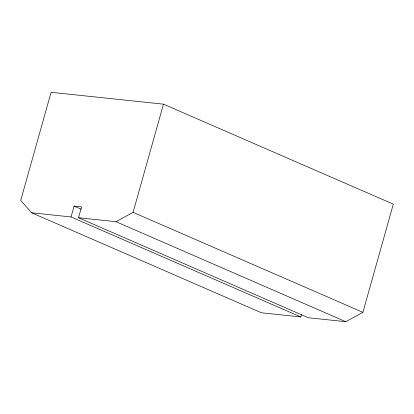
<?xml version="1.0" encoding="UTF-8"?>
<svg xmlns="http://www.w3.org/2000/svg" width="414" height="414" viewBox="0 0 414 414"><rect width="100%" height="100%" fill="white"/><g stroke="black" fill="none" stroke-linecap="round" stroke-linejoin="round"><path stroke-width="0.62" d="M31.697 212.801L71.032 216.952L74.08 206.105L81.574 206.897L78.525 217.743L308.342 317.745L345.799 321.699L362.897 312.337L393.3 204.164L163.483 104.162L51.103 92.301L20.7 200.474L31.697 212.801L261.513 312.803L300.849 316.953L301.527 314.542M78.525 217.743L115.982 221.692L133.08 212.335L163.483 104.162M133.08 212.335L362.897 312.337M115.982 221.692L345.799 321.699M74.08 206.105L81.185 209.199M71.032 216.952L300.849 316.953"/></g></svg>
